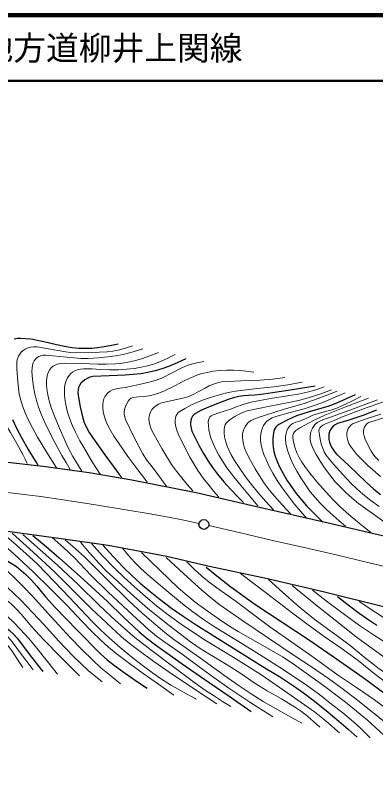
# Model space of a CAD drawing. Units: millimetres, scale not verified. Extents: x 40000 to 680000, y 20000 to 380000.
# Drawn here: x 232054 to 287068, y 263053 to 380000 of the extents above; entities that cross this region are included whole.
import ezdxf
from ezdxf.enums import TextEntityAlignment as Align

# ---------------------------------------------------------------- set-up
doc = ezdxf.new("R2010")
doc.units = ezdxf.units.MM
doc.header["$LTSCALE"] = 1000
doc.linetypes.add('CHAIN', pattern=[18.5, 12, -1.5, 3.5, -1.5])
for name, color, linetype, lineweight in [('M-BGD-EXST', 7, 'Continuous', 25), ('M-BGD-RSTR', 7, 'Continuous', 13), ('M-BMK', 2, 'CHAIN', 13), ('M-BMK-SRVR', 3, 'Continuous', 25), ('M-STR-STR1', 1, 'Continuous', 25), ('M-TTL', 2, 'Continuous', 140), ('M-TTL-LINE', 7, 'Continuous', 50)]:
    doc.layers.add(name, color=color, linetype=linetype, lineweight=lineweight)
doc.layers.add('M-TTL-TXT', color=7, linetype='Continuous')
doc.styles.add('ＭＳ ゴシック', font='')
doc.styles.get('ＭＳ ゴシック').set_extended_font_data('MS Gothic')

msp = doc.modelspace()

# ---------------------------------------------------------------- linework, layer by layer
at = {"layer": 'M-BGD-EXST'}
for points in [[(247735, 329814), (246209, 329513), (244667, 329271), (243715, 329179), (242748, 329146), (241749, 329178), (240740, 329272), (239540, 329452), (238356, 329691), (236386, 330154), (234404, 330558), (233628, 330655), (232838, 330693), (232369, 330662), (231899, 330570)], [(258083, 327603), (256774, 326982), (255441, 326416), (254423, 326057), (253385, 325756), (252303, 325504), (251200, 325310), (250029, 325167), (248843, 325083), (246367, 325005), (243867, 324864), (243429, 324759), (243010, 324595), (242662, 324394), (242340, 324136), (242080, 323851), (241862, 323521), (241718, 323201), (241629, 322857), (241599, 322434), (241629, 322005), (241959, 320235), (242335, 318544), (242579, 317861), (242886, 317186), (243349, 316343), (243874, 315512), (245696, 312951), (247540, 310462), (247920, 309954), (248300, 309447)], [(277815, 323417), (273705, 322744), (269584, 322130), (268614, 322018), (267635, 321965), (266898, 321920), (266171, 321816), (265350, 321622), (264530, 321366), (262830, 320729), (261166, 320041), (260361, 319672), (259576, 319247), (259331, 319048), (259127, 318806), (258969, 318513), (258860, 318184), (258804, 317813), (258809, 317445), (258884, 317005), (259022, 316561), (259542, 315415), (260110, 314309), (260774, 313120), (261482, 311975), (262169, 310975), (262913, 310000), (263911, 308812), (264961, 307655), (265925, 306642), (266903, 305637)], [(283929, 322100), (282476, 321409), (281001, 320775), (279763, 320331), (278503, 319944), (276742, 319442), (275001, 318882), (273639, 318263), (272258, 317567), (272011, 317377), (271808, 317145), (271635, 316839), (271509, 316486), (271399, 315943), (271347, 315381), (271346, 314729), (271404, 314091), (271527, 313417), (271712, 312744), (272023, 311902), (272387, 311090), (272921, 310075), (273513, 309078), (274196, 308042), (274935, 307030), (275722, 306056), (276559, 305116), (277755, 303883), (278991, 302674)], [(287192, 319723), (285131, 318955), (282976, 318218), (282091, 317991), (281245, 317712), (280893, 317532), (280581, 317306), (280361, 317075), (280178, 316794), (280031, 316450), (279939, 316083), (279904, 315689), (279930, 315286), (280025, 314839), (280179, 314407), (280402, 313963), (280682, 313539), (281105, 313032), (281577, 312560), (282983, 311301), (284353, 309994), (285553, 308827), (286792, 307704), (287797, 306893)], [(231613, 318306), (232292, 316888), (233025, 315496), (234035, 313744), (235096, 312027), (235298, 311705), (235506, 311376)], [(215986, 302274), (217309, 300259), (218680, 298280), (219616, 297036), (220599, 295828), (221746, 294521), (222939, 293254), (224306, 291891), (225712, 290572), (226879, 289555), (228091, 288577), (229641, 287383), (231158, 286139), (231790, 285542), (232377, 284904), (234172, 282525), (236013, 280186), (236133, 280039), (236259, 279885)], [(223841, 301803), (224935, 300781), (226068, 299806), (226967, 299125), (227911, 298487), (230085, 297210), (232219, 295887), (232953, 295302), (233657, 294663), (234518, 293785), (235334, 292866), (236685, 291270), (238086, 289707), (241556, 286125), (245048, 282559), (246089, 281647), (247170, 280780), (248649, 279689), (250175, 278637), (251187, 277965), (252204, 277298)], [(234707, 300627), (236747, 298954), (238748, 297235), (242440, 293888), (246135, 290525), (248526, 288206), (250956, 285933), (252188, 284916), (253459, 283944), (257529, 281046), (261634, 278189), (264843, 275976), (268055, 273770)], [(245403, 299122), (246969, 297396), (248578, 295712), (249835, 294497), (251134, 293325), (252640, 292054), (254184, 290830), (255904, 289543), (257668, 288298), (259657, 286979), (261681, 285708), (265924, 283090), (270160, 280444), (272367, 279093), (274541, 277691), (276052, 276627), (277529, 275515), (279512, 273926), (281454, 272293), (282854, 271086), (284255, 269866)], [(261207, 295783), (263058, 294254), (264954, 292767), (266781, 291440), (268644, 290160), (272807, 287410), (276966, 284644), (281071, 281811), (285159, 278939), (287501, 277234), (289817, 275473), (292268, 273529), (294682, 271538), (297547, 269093), (300388, 266621)], [(281260, 291333), (282869, 290033), (284522, 288775), (285865, 287835), (287243, 286946)]]:
    msp.add_lwpolyline(points, dxfattribs=at)
at = {"layer": 'M-BGD-RSTR'}
for points in [[(229330, 332058), (228788, 331801), (228285, 331496), (228000, 331252), (227755, 330961), (227538, 330606), (227368, 330212), (227248, 329780), (227188, 329333), (227187, 328766), (227247, 328198), (227695, 325728), (228191, 323328), (228474, 322338), (228821, 321348), (229278, 320208), (229790, 319093), (230519, 317704), (231307, 316334), (232289, 314659), (233217, 312957), (233549, 312276), (233867, 311590)], [(249960, 329577), (248876, 329211), (247771, 328902), (246941, 328744), (246090, 328645), (243753, 328541), (241420, 328498), (240449, 328557), (239476, 328677), (237431, 329080), (235378, 329422), (234875, 329418), (234364, 329352), (233964, 329244), (233576, 329076), (233254, 328869), (232968, 328612), (232726, 328315), (232531, 327980), (232390, 327603), (232305, 327199), (232264, 326630), (232283, 326035), (232440, 324064), (232649, 322186), (232875, 321286), (233159, 320400), (233569, 319344), (234035, 318311), (234720, 316962), (235457, 315645), (236876, 313294), (238339, 310970)], [(251527, 329087), (250041, 328646), (248533, 328262), (247366, 328040), (246177, 327875), (244691, 327732), (243196, 327648), (242100, 327649), (240997, 327712), (238855, 327949), (236694, 328127), (236298, 328125), (235918, 328063), (235644, 327956), (235394, 327792), (235143, 327551), (234935, 327267), (234773, 326946), (234667, 326602), (234603, 326138), (234599, 325655), (234691, 324466), (234842, 323298), (235032, 322260), (235282, 321231), (235605, 320183), (235991, 319135), (236543, 317842), (237152, 316569), (238135, 314690), (239166, 312849), (239795, 311761), (240428, 310676)], [(253889, 328565), (252613, 328036), (251310, 327562), (250419, 327305), (249501, 327104), (248431, 326938), (247352, 326831), (245989, 326766), (244632, 326761), (242106, 326868), (239581, 326912), (239004, 326863), (238442, 326755), (238116, 326638), (237812, 326464), (237564, 326246), (237347, 325973), (237142, 325606), (236983, 325196), (236859, 324699), (236797, 324202), (236791, 323601), (236846, 323005), (237009, 322104), (237236, 321196), (237602, 319999), (238025, 318822), (238724, 317092), (239487, 315365), (240143, 314015), (240856, 312686), (241537, 311512), (242235, 310350)], [(256467, 328238), (255238, 327628), (253986, 327074), (253133, 326764), (252249, 326509), (251250, 326287), (250227, 326122), (249015, 325994), (247801, 325926), (246407, 325910), (245013, 325954), (243762, 326036), (242517, 326057), (242004, 326004), (241501, 325891), (241135, 325753), (240799, 325562), (240518, 325326), (240269, 325037), (240029, 324658), (239837, 324238), (239682, 323744), (239586, 323231), (239538, 322603), (239551, 321973), (239643, 321155), (239793, 320344), (240028, 319436), (240323, 318538), (240746, 317464), (241229, 316401), (241907, 315084), (242643, 313785), (243809, 311874), (245010, 309991)], [(260809, 327194), (259763, 326987), (258728, 326720), (258046, 326476), (257377, 326172), (255905, 325380), (254409, 324644), (253556, 324337), (252673, 324084), (250741, 323607), (248799, 323191), (248011, 323108), (247238, 322966), (246871, 322830), (246515, 322631), (246199, 322386), (245926, 322098), (245718, 321790), (245566, 321458), (245458, 321065), (245406, 320644), (245410, 320107), (245476, 319558), (245619, 318893), (245819, 318256), (246116, 317532), (246467, 316836), (247098, 315778), (247786, 314743), (249250, 312665), (250760, 310627), (251458, 309704), (252158, 308783)], [(268448, 325562), (266900, 325724), (265338, 325828), (264278, 325836), (263219, 325784), (262265, 325679), (261320, 325515), (260534, 325322), (259756, 325067), (258841, 324694), (257949, 324264), (256415, 323453), (254846, 322692), (253988, 322363), (253104, 322089), (252442, 321921), (251751, 321809), (250848, 321779), (249975, 321691), (249729, 321566), (249510, 321386), (249267, 321095), (249059, 320749), (248861, 320305), (248723, 319848), (248671, 319489), (248679, 319117), (248760, 318673), (248903, 318239), (250205, 315589), (251512, 313064), (252092, 312192), (252735, 311338), (253717, 310077), (254646, 308788), (254905, 308411), (255162, 308032)], [(273181, 324713), (271324, 324482), (269454, 324310), (266500, 324210), (263542, 324049), (262908, 323913), (262288, 323718), (261641, 323446), (261021, 323120), (260067, 322572), (259089, 322080), (258378, 321796), (257641, 321566), (255976, 321232), (254345, 320842), (253914, 320648), (253506, 320399), (253191, 320139), (252912, 319832), (252717, 319529), (252578, 319199), (252489, 318817), (252458, 318412), (252485, 317956), (252572, 317509), (252746, 316976), (252979, 316456), (254434, 313920), (255920, 311449), (256663, 310416), (257464, 309406), (258312, 308403), (259177, 307412)], [(275826, 323995), (273670, 323621), (271507, 323308), (268572, 323016), (265648, 322665), (264524, 322437), (263402, 322148), (262010, 321735), (260628, 321262), (259782, 320927), (258961, 320536), (257933, 319982), (256918, 319366), (256744, 319158), (256618, 318913), (256517, 318562), (256472, 318180), (256479, 317700), (256546, 317225), (256690, 316669), (256899, 316111), (257769, 314338), (258700, 312579), (259284, 311554), (259923, 310554), (260754, 309394), (261641, 308259), (262379, 307360), (263127, 306468)], [(279221, 323313), (277914, 322869), (276584, 322482), (275257, 322196), (273907, 321966), (270994, 321503), (268081, 320979), (266943, 320639), (265823, 320242), (264883, 319884), (263920, 319582), (263100, 319356), (262243, 319053), (261976, 318902), (261752, 318707), (261623, 318514), (261547, 318289), (261507, 317895), (261527, 317480), (261618, 316750), (261766, 316051), (261969, 315365), (262240, 314669), (262660, 313746), (263131, 312854), (263710, 311898), (264344, 310966), (265402, 309571), (266514, 308204), (267787, 306679), (269068, 305163)], [(280330, 322855), (278542, 322211), (276736, 321624), (275298, 321234), (273834, 320900), (270643, 320311), (267462, 319662), (266876, 319464), (266321, 319212), (265557, 318770), (264793, 318256), (264491, 318015), (264241, 317738), (264099, 317485), (264007, 317193), (263948, 316738), (263950, 316264), (264011, 315669), (264132, 315082), (264332, 314427), (264592, 313785), (265028, 312911), (265512, 312072), (266407, 310704), (267359, 309360), (268238, 308208), (269170, 307086), (270314, 305803), (271484, 304542)], [(281212, 322627), (278683, 321668), (276135, 320767), (273101, 319879), (270087, 318933), (269260, 318682), (268446, 318370), (268048, 318158), (267674, 317891), (267405, 317624), (267179, 317315), (266986, 316947), (266846, 316545), (266761, 316100), (266735, 315639), (266771, 315107), (266867, 314583), (267058, 313945), (267307, 313324), (267951, 312062), (268654, 310817), (269319, 309702), (270039, 308614), (270802, 307593), (271620, 306599), (272839, 305233), (274095, 303893)], [(282387, 322402), (280620, 321603), (278829, 320860), (277503, 320383), (276158, 319964), (273988, 319403), (271832, 318781), (271282, 318554), (270763, 318273), (270462, 318047), (270193, 317768), (269957, 317429), (269766, 317046), (269616, 316611), (269523, 316153), (269485, 315634), (269507, 315104), (269604, 314439), (269761, 313777), (270017, 312987), (270330, 312214), (270825, 311167), (271372, 310147), (272050, 309015), (272785, 307906), (273687, 306668), (274635, 305468), (275582, 304332), (276544, 303207)], [(284803, 321847), (283427, 321115), (282020, 320435), (281134, 320070), (280227, 319762), (278840, 319401), (277478, 318985), (276439, 318487), (275361, 318039), (274873, 317893), (274409, 317690), (274124, 317485), (273869, 317226), (273662, 316929), (273505, 316594), (273384, 316176), (273320, 315733), (273312, 315196), (273363, 314657), (273500, 313983), (273697, 313313), (274060, 312377), (274477, 311467), (275031, 310421), (275642, 309395), (276338, 308335), (277085, 307308), (277807, 306413), (278580, 305550), (279547, 304581), (280557, 303655), (281495, 302841), (282452, 302032)], [(285978, 321553), (282621, 320301), (279285, 318992), (277691, 318235), (276133, 317429), (275501, 317072), (274885, 316653), (274678, 316444), (274520, 316199), (274435, 315934), (274407, 315644), (274448, 315181), (274553, 314698), (274774, 313953), (275045, 313249), (275403, 312500), (275809, 311790), (276381, 310933), (277002, 310111), (278168, 308703), (279394, 307319), (280531, 306119), (281711, 304961), (282972, 303821), (284272, 302727), (285329, 301874), (286402, 301023)], [(287365, 321328), (283705, 319943), (280034, 318618), (279277, 318370), (278546, 318067), (278184, 317856), (277850, 317591), (277602, 317319), (277403, 317011), (277230, 316617), (277114, 316199), (277053, 315783), (277052, 315357), (277127, 314906), (277264, 314458), (277588, 313719), (277974, 312993), (278579, 311958), (279231, 310963), (280045, 309879), (280904, 308835), (281676, 307986), (282497, 307173), (283453, 306328), (284450, 305527), (288496, 302590)], [(288247, 321001), (285048, 319877), (281865, 318693), (280857, 318236), (279803, 317825), (279382, 317671), (278977, 317457), (278748, 317271), (278556, 317035), (278454, 316823), (278410, 316596), (278474, 315970), (278602, 315327), (278766, 314602), (278986, 313904), (279228, 313388), (279532, 312885), (280076, 312142), (280671, 311431), (281978, 309973), (283321, 308564), (284180, 307736), (285082, 306950), (286317, 305967), (287589, 305032)], [(287838, 319142), (285744, 318457), (283646, 317705), (283346, 317487), (283076, 317214), (282885, 316941), (282749, 316640), (282670, 316299), (282650, 315937), (282693, 315526), (282796, 315130), (282982, 314677), (283229, 314237), (283661, 313629), (284151, 313044), (284997, 312144), (285873, 311300), (287799, 309609)], [(289689, 318970), (285989, 317848), (285723, 317650), (285496, 317407), (285342, 317159), (285244, 316888), (285195, 316550), (285206, 316209), (285296, 315769), (285443, 315343), (285856, 314439), (286315, 313577), (286624, 313098), (286985, 312650), (287543, 312068)], [(213679, 302164), (215782, 298910), (217941, 295680), (219476, 293515), (221067, 291377), (221640, 290688), (222264, 290033), (223574, 288830), (224949, 287648), (225333, 287404), (225752, 287210), (226757, 286973), (227734, 286678), (228155, 286418), (228549, 286102), (229602, 285169), (230595, 284209), (231106, 283604), (231580, 282951), (232385, 281720), (233189, 280481)], [(214636, 302246), (216058, 300264), (217437, 298238), (218415, 296787), (219440, 295375), (220232, 294403), (221072, 293468), (222862, 291588), (224704, 289741), (225287, 289276), (225904, 288859), (227240, 288079), (228554, 287243), (229436, 286539), (230289, 285780), (230946, 285122), (231564, 284416), (232983, 282461), (234449, 280545), (234626, 280329), (234802, 280113)], [(217096, 302246), (218547, 300492), (219951, 298702), (220991, 297386), (222077, 296109), (223063, 295052), (224093, 294035), (225843, 292441), (227641, 290886), (229241, 289628), (230803, 288323), (231846, 287332), (232847, 286298), (234102, 284898), (235319, 283452), (236914, 281466), (238491, 279457)], [(218448, 302041), (220742, 299502), (223081, 297003), (224230, 295861), (225421, 294762), (226575, 293789), (227766, 292865), (229581, 291572), (231354, 290233), (232164, 289444), (232930, 288613), (234588, 286689), (236289, 284807), (239064, 282000), (241852, 279211)], [(220211, 302000), (221523, 300645), (222884, 299327), (224932, 297467), (227020, 295653), (228699, 294416), (230349, 293124), (231675, 291924), (232959, 290680), (234701, 288876), (236399, 287029), (238654, 284570), (240953, 282152), (242048, 281073), (243191, 280031), (244254, 279139), (245336, 278268)], [(222055, 302000), (223107, 300991), (224205, 300021), (225338, 299136), (226517, 298292), (228315, 297056), (230081, 295769), (231004, 295009), (231889, 294203), (233288, 292806), (234653, 291358), (237516, 288192), (240422, 285067), (242161, 283273), (243941, 281522), (245127, 280439), (246361, 279394), (247239, 278684), (248123, 277981)], [(227506, 301467), (229683, 299666), (231827, 297812), (234704, 295114), (237548, 292365), (239899, 289983), (242216, 287550), (243680, 286045), (245184, 284585), (246298, 283585), (247460, 282624), (249486, 281077), (251557, 279573), (253894, 277910), (256239, 276260)], [(229802, 301221), (231774, 299560), (233714, 297847), (235317, 296342), (236879, 294795), (240305, 291171), (243732, 287532), (245038, 286237), (246383, 284988), (248085, 283505), (249829, 282066), (251404, 280828), (253014, 279638), (254365, 278710), (255757, 277827), (257606, 276762), (259487, 275748), (259584, 275696), (259681, 275645)], [(231564, 300975), (234780, 298071), (237963, 295117), (240811, 292261), (243704, 289447), (245955, 287289), (248252, 285170), (249445, 284169), (250685, 283208), (253181, 281416), (255718, 279669), (259267, 277279), (262838, 274907)], [(233204, 300770), (235870, 298449), (238504, 296076), (241675, 293089), (244812, 290053), (246735, 288218), (248701, 286425), (250067, 285254), (251469, 284131), (255456, 281140), (259449, 278131), (260937, 277086), (262459, 276090), (263706, 275312), (264969, 274538)], [(237695, 300303), (239410, 298773), (241090, 297193), (243600, 294592), (246154, 292032), (249273, 289099), (252437, 286206), (253632, 285257), (254872, 284348), (257507, 282498), (260108, 280599), (262364, 278942), (264663, 277329), (267852, 275209), (271084, 273132), (271210, 273051), (271345, 272965)], [(239662, 299935), (241180, 298639), (242658, 297299), (246001, 293961), (249395, 290659), (251433, 288790), (253512, 286964), (254872, 285833), (256268, 284750), (260345, 281882), (264406, 278964), (266213, 277676), (268051, 276438), (269881, 275298), (271753, 274203), (273752, 273085), (275772, 271981)], [(242022, 299607), (243394, 297985), (244822, 296391), (245928, 295249), (247081, 294145), (249665, 291788), (252297, 289467), (255521, 286903), (258788, 284382), (260427, 283294), (262108, 282251), (264391, 280871), (266641, 279440), (268540, 278147), (270480, 276899), (272672, 275675), (274836, 274397), (275752, 273744), (276642, 273035), (277599, 272211), (278541, 271366)], [(243661, 299402), (245388, 297530), (247161, 295697), (248687, 294210), (250252, 292768), (251918, 291319), (253631, 289909), (255396, 288535), (257206, 287203), (259095, 285894), (261027, 284629), (265290, 282044), (269537, 279420), (273639, 276580), (277717, 273697), (278983, 272708), (280212, 271670), (280874, 271090), (281533, 270506)], [(248416, 298664), (249309, 297576), (250246, 296529), (251205, 295583), (252208, 294680), (254859, 292422), (257551, 290209), (259147, 288990), (260786, 287813), (262331, 286781), (263909, 285799), (266633, 284161), (269333, 282466), (272929, 280148), (276499, 277775), (278466, 276338), (280399, 274851), (282044, 273548), (283657, 272193), (284744, 271195), (285795, 270147), (285997, 269941), (286206, 269727)], [(251326, 298049), (254121, 295307), (256969, 292598), (258231, 291509), (259532, 290467), (261357, 289103), (263227, 287782), (264630, 286842), (266073, 285948), (269470, 284057), (272843, 282111), (274495, 281027), (276124, 279886), (279312, 277552), (282461, 275171), (284143, 273821), (285794, 272418), (287707, 270719), (289608, 268989)], [(255097, 297270), (257784, 294754), (260524, 292270), (261797, 291193), (263108, 290164), (264930, 288862), (266795, 287602), (270695, 284935), (274630, 282315), (277267, 280576), (279871, 278786), (281960, 277272), (284013, 275709), (287905, 272587), (291815, 269480), (292941, 268602), (294075, 267719)], [(258235, 296607), (259351, 295501), (260513, 294434), (261636, 293520), (262805, 292646), (265750, 290533), (268663, 288369), (270927, 286694), (273237, 285060), (277314, 282186), (281377, 279278), (284160, 277423), (286909, 275518), (289284, 273739), (291630, 271905), (294492, 269613), (297337, 267301)], [(266432, 294844), (270398, 291829), (274362, 288784), (276765, 286971), (279212, 285201), (281810, 283402), (284372, 281555), (286847, 279564), (289359, 277622), (291090, 276403), (292791, 275130), (295193, 273178), (297641, 271265), (299166, 270152), (300734, 269082), (302439, 267998), (304175, 266966), (306056, 265910), (307953, 264882)], [(270718, 293894), (272870, 291926), (275069, 289997), (276540, 288784), (278056, 287611), (280641, 285741), (283196, 283818), (285274, 282110), (287395, 280445), (291475, 277579), (295594, 274750), (297998, 273151), (300444, 271598), (302352, 270448), (304290, 269351), (307960, 267394), (311609, 265380), (313223, 264422), (314821, 263440)], [(274325, 292992), (278205, 289854), (282092, 286714), (284109, 285143), (286171, 283612), (289249, 281421), (292368, 279273), (294306, 278003), (296285, 276778), (299416, 274906), (302517, 272981), (304762, 271555), (307038, 270181), (310765, 268125), (314470, 266012), (316364, 264824), (318225, 263587), (319164, 262944), (320108, 262292)], [(277440, 292254), (279950, 290306), (282506, 288399), (284610, 286906), (286757, 285458), (290944, 282750), (295115, 279992), (297846, 278195), (300616, 276444), (303383, 274765), (306192, 273132), (309484, 271235), (312744, 269287), (315736, 267578), (318708, 265811), (319433, 265282), (320117, 264709), (320914, 263944), (321672, 263134), (322288, 262431), (322895, 261719)], [(284554, 290566), (287072, 288845), (289631, 287170), (293787, 284595), (297975, 282071), (299970, 280927), (302004, 279830), (304744, 278419), (307453, 276957), (308933, 276068), (310382, 275128), (314483, 272283), (318591, 269435), (320718, 267924), (322810, 266364), (324211, 265250), (325573, 264092), (326894, 262872), (328175, 261608), (328848, 260923), (329518, 260235)]]:
    msp.add_lwpolyline(points, dxfattribs=at)
at = {"layer": 'M-BMK'}
for points in [[(229086, 307383), (232552, 306994), (235960, 306554), (239372, 306053), (244300, 305281), (249237, 304505), (252333, 303994), (255427, 303423), (257768, 302950), (260105, 302461)], [(229086, 307383), (232552, 306994), (235960, 306554), (239372, 306053), (244300, 305281), (249237, 304505), (252333, 303994), (255427, 303423), (257768, 302950), (260105, 302461)], [(229086, 307383), (232552, 306994), (235960, 306554), (239372, 306053), (244300, 305281), (249237, 304505), (252333, 303994), (255427, 303423), (257768, 302950), (260105, 302461)], [(229086, 307383), (232552, 306994), (235960, 306554), (239372, 306053), (244300, 305281), (249237, 304505), (252333, 303994), (255427, 303423), (257768, 302950), (260105, 302461)], [(261571, 302139), (266429, 301005), (271298, 299876), (276160, 298764), (281031, 297656), (285887, 296524), (290750, 295359), (295604, 294210), (300473, 293084), (305330, 291948), (310187, 290773), (314184, 289830), (318202, 288944), (323078, 287893), (327965, 286844), (332848, 285821), (337744, 284820), (342631, 283823), (347533, 282848), (352435, 281929), (357355, 281054), (357690, 280996), (358035, 280935)], [(261571, 302139), (266429, 301005), (271298, 299876), (276160, 298764), (281031, 297656), (285887, 296524), (290750, 295359), (295604, 294210), (300473, 293084), (305330, 291948), (310187, 290773), (314184, 289830), (318202, 288944), (323078, 287893), (327965, 286844), (332848, 285821), (337744, 284820), (342631, 283823), (347533, 282848), (352435, 281929), (357355, 281054), (357690, 280996), (358035, 280935)], [(261571, 302139), (266429, 301005), (271298, 299876), (276160, 298764), (281031, 297656), (285887, 296524), (290750, 295359), (295604, 294210), (300473, 293084), (305330, 291948), (310187, 290773), (314184, 289830), (318202, 288944), (323078, 287893), (327965, 286844), (332848, 285821), (337744, 284820), (342631, 283823), (347533, 282848), (352435, 281929), (357355, 281054), (357690, 280996), (358035, 280935)]]:
    msp.add_lwpolyline(points, dxfattribs=at)
at = {"layer": 'M-BMK-SRVR'}
msp.add_circle((260838, 302301), 746, dxfattribs=at)
at = {"layer": 'M-STR-STR1'}
for p, q in [((229935, 311906), (236311, 311201)), ((236311, 311201), (243328, 310214)), ((243328, 310214), (249851, 309121)), ((249851, 309121), (259653, 307182)), ((259653, 307182), (268850, 305066)), ((268850, 305066), (279604, 302598)), ((279604, 302598), (301812, 297380)), ((239059, 300106), (229348, 301458)), ((246247, 299116), (239059, 300106)), ((255182, 297402), (246247, 299116)), ((261425, 295951), (255182, 297402)), ((270558, 294006), (261425, 295951)), ((279263, 291961), (270558, 294006)), ((288848, 289588), (279263, 291961))]:
    msp.add_line(p, q, dxfattribs=at)
at = {"layer": 'M-TTL'}
msp.add_line((680000, 380000), (40000, 380000), dxfattribs=at)
at = {"layer": 'M-TTL-LINE'}
msp.add_line((40000, 370000), (680000, 370000), dxfattribs=at)

# ---------------------------------------------------------------- texts
at = {"layer": 'M-TTL-TXT', "style": 'ＭＳ ゴシック'}
msp.add_text('主要地方道柳井上関線', height=3666, dxfattribs=at).set_placement((216734, 375000), align=Align.MIDDLE_LEFT)

doc.saveas('drawing.dxf')
